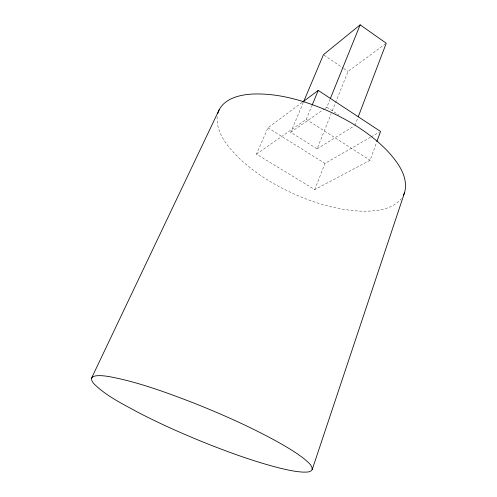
<?xml version="1.0" encoding="UTF-8"?>
<svg xmlns="http://www.w3.org/2000/svg" width="497" height="497" viewBox="0 0 497 497"><rect width="100%" height="100%" fill="white"/><g stroke="black" fill="none" stroke-linecap="round" stroke-linejoin="round"><path stroke-width="0.37" stroke-dasharray="2.48 1.86" d="M217.152 116.627C216.102 133.289 228.123 147.18 239.169 158.232C255.39 173.646 274.81 185.381 295.175 194.47C315.589 203.379 337.357 209.902 359.704 211.107C374.117 211.529 391.238 210.523 401.309 198.75M302.108 102.425L267.976 127.822L256.452 154.151L314.725 189.624L370.097 160.258L376.627 142.26M354.895 125.524L357.641 118.305M314.725 189.624L324.97 163.432L370.501 137.24M303.325 102.394L290.733 132.277L317.086 148.864L331.132 113.732M332.276 110.862L348.049 71.425L385.629 43.705M324.951 108.526L326.852 107.203L330.039 99.325M256.452 154.151L306.239 119.348L311.799 105.942M290.733 132.277L324.317 108.961M317.086 148.864L354.243 125.927M371.166 136.855L379.205 132.233M267.976 127.822L324.97 163.432M306.239 119.348L370.097 160.258M326.852 107.203L338.96 115.118M324.05 55.155L342.992 68.002M343.626 68.424L348.049 71.425"/><path stroke-width="0.75" d="M312.234 469.522C312.445 465.043 307.749 462.216 304.909 459.433C297.281 453.295 288.838 448.269 280.364 443.399C251.985 427.495 222.171 414.274 191.941 402.309C165.557 392.214 138.843 382.355 111.036 376.956C106.271 375.981 84.627 372.415 93.747 383.597C106.122 395.966 122.262 403.651 137.396 412.038C161.065 424.314 185.48 435.105 210.262 444.921C232.907 453.767 255.856 462.005 279.438 468C287.136 469.864 294.92 471.647 302.847 472.107C305.922 472.001 310.495 472.734 312.234 469.522L404.589 192.575C408.832 176.677 397.476 161.836 387.343 150.827C369.519 132.444 347.111 119.069 323.702 109.054C301.139 99.773 276.866 92.989 252.271 94.076C239.007 94.753 222.004 99.033 217.761 113.465M404.589 192.575L403.402 195.464M376.888 141.539L380.54 131.456L318.242 90.423L302.729 101.966M358.194 116.863L386.244 43.251L360.157 24.85L323.423 54.726L303.63 101.686M330.325 98.611L360.157 24.85M312.091 105.24L318.242 90.423M91.56 378.105L219.177 109.756"/></g></svg>
